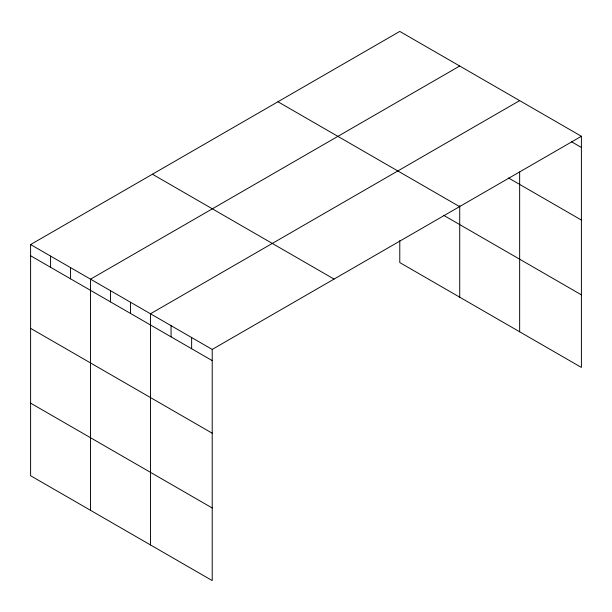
<?xml version="1.0" encoding="UTF-8"?>
<svg xmlns="http://www.w3.org/2000/svg" width="612" height="612" viewBox="0 0 612 612"><rect width="100%" height="100%" fill="white"/><g stroke="black" fill="none" stroke-linecap="round" stroke-linejoin="round"><path stroke-width="0.92" d="M30.6 244.563L212.219 349.421L212.219 580.581L30.6 475.723L30.6 244.563L399.781 31.419L581.4 136.277L581.4 367.437L399.781 262.579L399.781 240.615M459.719 66.019L90.538 279.164L90.538 510.324M519.649 100.62L150.468 313.772L150.468 544.932M212.219 349.421L581.4 136.277M571.516 141.762L581.4 147.469M508.465 177.947L581.4 220.06M277.955 101.76L459.574 206.611M443.731 215.363L581.4 294.846M152.426 174.229L334.045 279.08M30.6 255.755L212.219 360.613M30.6 328.346L212.219 433.204M30.6 403.132L212.219 507.991M519.649 171.987L519.649 331.788M459.719 205.655L459.719 297.18M191.632 337.533L191.632 348.725M171.054 325.653L171.054 336.845M130.494 302.236L130.494 313.428M110.512 290.7L110.512 301.892M70.556 267.635L70.556 278.82M50.582 256.099L50.582 267.291"/></g></svg>
